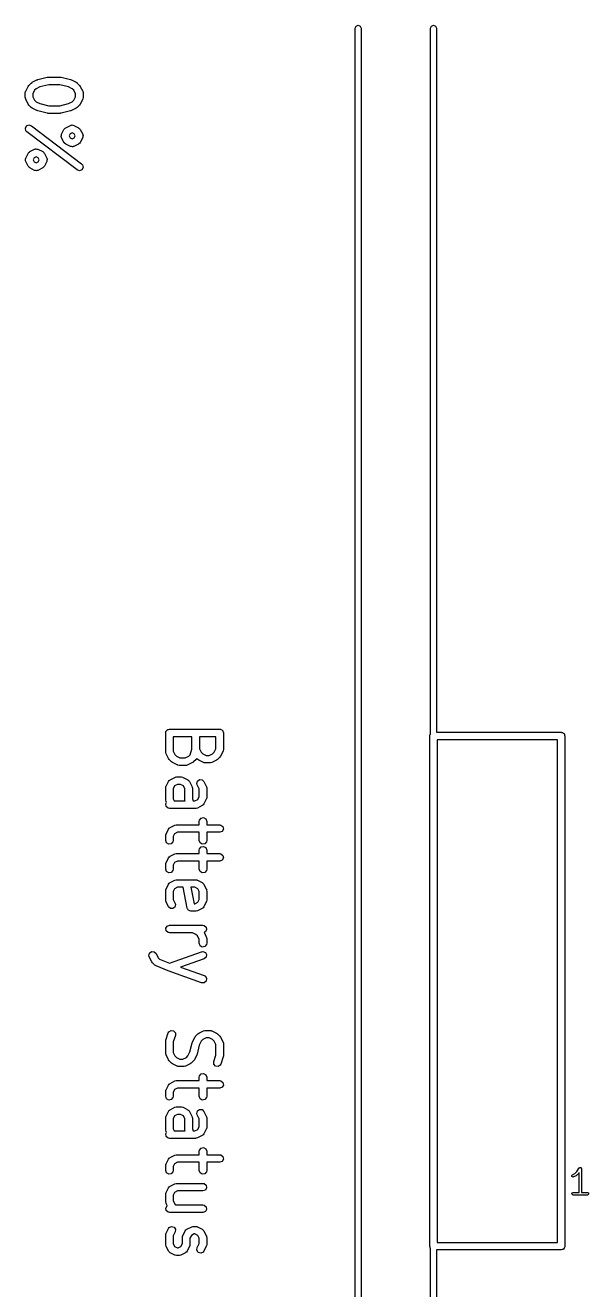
# Model space of a CAD drawing. Extents: x 0.13 to 3.18, y 0.03 to 2.77.
# Drawn here: x 0.129 to 0.571, y 1.166 to 2.157 of the extents above; entities that cross this region are included whole.
import ezdxf

# ---------------------------------------------------------------- set-up
doc = ezdxf.new("R2010")
doc.units = 0
doc.header["$MEASUREMENT"] = 0
doc.layers.add('BLACK', color=7, linetype='CONTINUOUS')

msp = doc.modelspace()

# ---------------------------------------------------------------- linework, layer by layer
at = {"layer": 'BLACK', "linetype": 'CONTINUOUS'}
for p, q in [((0.38772, 2.155), (0.38841, 2.15667)), ((0.38772, 0.645), (0.38772, 2.155)), ((0.38841, 2.15667), (0.39008, 2.15736)), ((0.39008, 2.15736), (0.39175, 2.15667)), ((0.39175, 2.15667), (0.39244, 2.155)), ((0.39244, 2.155), (0.39244, 0.645)), ((0.44677, 2.155), (0.44746, 2.15667)), ((0.44677, 1.6015), (0.44677, 2.155)), ((0.44746, 2.15667), (0.44913, 2.15736)), ((0.44913, 2.15736), (0.4508, 2.15667)), ((0.4508, 2.15667), (0.4515, 2.155)), ((0.4515, 2.155), (0.4515, 1.60295)), ((0.13198, 2.11021), (0.13385, 2.11208)), ((0.13385, 2.11208), (0.13457, 2.11259)), ((0.13457, 2.11259), (0.13462, 2.11264)), ((0.13462, 2.11264), (0.13837, 2.11451)), ((0.13837, 2.11451), (0.13886, 2.11466)), ((0.13886, 2.11466), (0.13897, 2.11474)), ((0.13897, 2.11474), (0.14647, 2.11661)), ((0.14647, 2.11661), (0.14706, 2.11665)), ((0.14706, 2.11665), (0.14719, 2.1167)), ((0.14719, 2.1167), (0.15656, 2.1167)), ((0.15656, 2.1167), (0.15714, 2.1166)), ((0.15714, 2.1166), (0.15728, 2.11661)), ((0.15728, 2.11661), (0.16478, 2.11474)), ((0.16478, 2.11474), (0.16524, 2.11453)), ((0.16524, 2.11453), (0.16538, 2.11451)), ((0.16538, 2.11451), (0.16913, 2.11264)), ((0.16913, 2.11264), (0.16984, 2.11211)), ((0.16984, 2.11211), (0.1699, 2.11208)), ((0.1699, 2.11208), (0.17177, 2.11021)), ((0.12924, 2.10437), (0.12942, 2.10538)), ((0.12924, 2.10062), (0.12924, 2.10437)), ((0.12942, 2.10538), (0.12953, 2.10552)), ((0.12953, 2.10552), (0.12955, 2.10569)), ((0.12955, 2.10569), (0.13142, 2.10944)), ((0.13142, 2.10944), (0.13195, 2.11015)), ((0.13195, 2.11015), (0.13198, 2.11021)), ((0.13649, 2.10637), (0.13514, 2.10367)), ((0.13514, 2.10367), (0.13514, 2.10132)), ((0.13769, 2.10757), (0.13649, 2.10637)), ((0.14072, 2.10908), (0.13769, 2.10757)), ((0.14755, 2.11079), (0.14072, 2.10908)), ((0.1562, 2.11079), (0.14755, 2.11079)), ((0.16303, 2.10908), (0.1562, 2.11079)), ((0.16606, 2.10757), (0.16303, 2.10908)), ((0.16726, 2.10637), (0.16606, 2.10757)), ((0.16861, 2.10367), (0.16726, 2.10637)), ((0.16861, 2.10132), (0.16861, 2.10367)), ((0.17177, 2.11021), (0.17228, 2.10949)), ((0.17228, 2.10949), (0.17233, 2.10944)), ((0.17233, 2.10944), (0.1742, 2.10569)), ((0.1742, 2.10569), (0.17449, 2.10471)), ((0.17449, 2.10471), (0.17445, 2.10454)), ((0.17445, 2.10454), (0.17451, 2.10437)), ((0.17451, 2.10437), (0.17451, 2.10062)), ((0.1293, 2.10046), (0.12924, 2.10062)), ((0.12926, 2.10028), (0.1293, 2.10046)), ((0.12955, 2.0993), (0.12926, 2.10028)), ((0.13142, 2.09555), (0.12955, 2.0993)), ((0.13147, 2.09551), (0.13142, 2.09555)), ((0.13198, 2.09478), (0.13147, 2.09551)), ((0.13385, 2.09291), (0.13198, 2.09478)), ((0.13391, 2.09288), (0.13385, 2.09291)), ((0.13462, 2.09236), (0.13391, 2.09288)), ((0.13837, 2.09048), (0.13462, 2.09236)), ((0.13514, 2.10132), (0.13649, 2.09862)), ((0.13649, 2.09862), (0.13769, 2.09742)), ((0.13769, 2.09742), (0.14072, 2.09591)), ((0.14072, 2.09591), (0.14755, 2.0942)), ((0.14755, 2.0942), (0.1562, 2.0942)), ((0.1562, 2.0942), (0.16303, 2.09591)), ((0.16303, 2.09591), (0.16606, 2.09742)), ((0.16913, 2.09236), (0.16538, 2.09048)), ((0.16606, 2.09742), (0.16726, 2.09862)), ((0.16726, 2.09862), (0.16861, 2.10132)), ((0.16917, 2.0924), (0.16913, 2.09236)), ((0.1699, 2.09291), (0.16917, 2.0924)), ((0.17177, 2.09478), (0.1699, 2.09291)), ((0.1718, 2.09484), (0.17177, 2.09478)), ((0.17233, 2.09555), (0.1718, 2.09484)), ((0.1742, 2.0993), (0.17233, 2.09555)), ((0.17422, 2.09948), (0.1742, 2.0993)), ((0.17433, 2.09961), (0.17422, 2.09948)), ((0.17451, 2.10062), (0.17433, 2.09961)), ((0.13851, 2.09047), (0.13837, 2.09048)), ((0.13897, 2.09026), (0.13851, 2.09047)), ((0.14647, 2.08838), (0.13897, 2.09026)), ((0.14661, 2.0884), (0.14647, 2.08838)), ((0.14719, 2.0883), (0.14661, 2.0884)), ((0.15656, 2.0883), (0.14719, 2.0883)), ((0.15669, 2.08834), (0.15656, 2.0883)), ((0.15728, 2.08838), (0.15669, 2.08834)), ((0.16478, 2.09026), (0.15728, 2.08838)), ((0.16489, 2.09034), (0.16478, 2.09026)), ((0.16538, 2.09048), (0.16489, 2.09034)), ((0.12926, 2.07663), (0.13019, 2.07842)), ((0.1297, 2.07466), (0.12926, 2.07663)), ((0.1304, 2.0739), (0.1297, 2.07466)), ((0.13019, 2.07842), (0.13205, 2.0792)), ((0.16977, 2.04391), (0.1304, 2.0739)), ((0.13205, 2.0792), (0.13398, 2.0786)), ((0.13398, 2.0786), (0.17335, 2.0486)), ((0.15767, 2.07195), (0.15954, 2.0757)), ((0.15954, 2.0757), (0.16016, 2.07652)), ((0.16016, 2.07652), (0.16056, 2.0767)), ((0.16056, 2.0767), (0.16087, 2.07702)), ((0.16087, 2.07702), (0.16462, 2.07889)), ((0.16593, 2.07295), (0.16439, 2.07217)), ((0.16462, 2.07889), (0.16513, 2.07905)), ((0.16513, 2.07905), (0.16525, 2.07912)), ((0.16525, 2.07912), (0.16535, 2.07911)), ((0.16535, 2.07911), (0.1656, 2.07918)), ((0.1656, 2.07918), (0.16642, 2.07899)), ((0.16748, 2.07217), (0.16593, 2.07295)), ((0.16642, 2.07899), (0.16726, 2.07889)), ((0.16726, 2.07889), (0.17101, 2.07702)), ((0.17101, 2.07702), (0.17183, 2.07641)), ((0.17183, 2.07641), (0.172, 2.076)), ((0.172, 2.076), (0.17233, 2.0757)), ((0.17233, 2.0757), (0.1742, 2.07195)), ((0.15738, 2.07029), (0.15757, 2.07111)), ((0.15745, 2.07004), (0.15738, 2.07029)), ((0.15744, 2.06994), (0.15745, 2.07004)), ((0.15752, 2.06982), (0.15744, 2.06994)), ((0.15767, 2.06931), (0.15752, 2.06982)), ((0.15757, 2.07111), (0.15767, 2.07195)), ((0.15954, 2.06556), (0.15767, 2.06931)), ((0.15987, 2.06525), (0.15954, 2.06556)), ((0.16004, 2.06485), (0.15987, 2.06525)), ((0.16087, 2.06424), (0.16004, 2.06485)), ((0.16462, 2.06236), (0.16087, 2.06424)), ((0.16439, 2.07217), (0.16361, 2.07063)), ((0.16361, 2.07063), (0.16439, 2.06908)), ((0.16439, 2.06908), (0.16593, 2.0683)), ((0.16545, 2.06226), (0.16462, 2.06236)), ((0.16593, 2.0683), (0.16748, 2.06908)), ((0.16726, 2.06236), (0.16674, 2.06221)), ((0.17101, 2.06424), (0.16726, 2.06236)), ((0.16826, 2.07063), (0.16748, 2.07217)), ((0.16748, 2.06908), (0.16826, 2.07063)), ((0.17131, 2.06456), (0.17101, 2.06424)), ((0.17172, 2.06473), (0.17131, 2.06456)), ((0.17233, 2.06556), (0.17172, 2.06473)), ((0.1742, 2.06931), (0.17233, 2.06556)), ((0.1742, 2.07195), (0.17436, 2.07143)), ((0.1743, 2.07014), (0.1742, 2.06931)), ((0.17449, 2.07096), (0.1743, 2.07014)), ((0.17436, 2.07143), (0.17443, 2.07131)), ((0.17443, 2.07131), (0.17442, 2.07121)), ((0.17442, 2.07121), (0.17449, 2.07096)), ((0.12945, 2.05236), (0.12955, 2.0532)), ((0.12955, 2.0532), (0.13142, 2.05695)), ((0.13142, 2.05695), (0.13203, 2.05777)), ((0.13203, 2.05777), (0.13244, 2.05795)), ((0.13244, 2.05795), (0.13274, 2.05827)), ((0.13274, 2.05827), (0.13649, 2.06014)), ((0.13626, 2.05343), (0.13549, 2.05188)), ((0.13781, 2.0542), (0.13626, 2.05343)), ((0.13649, 2.06014), (0.13701, 2.0603)), ((0.13701, 2.0603), (0.13713, 2.06037)), ((0.13713, 2.06037), (0.13723, 2.06036)), ((0.13723, 2.06036), (0.13748, 2.06044)), ((0.13748, 2.06044), (0.1383, 2.06024)), ((0.13936, 2.05343), (0.13781, 2.0542)), ((0.1383, 2.06024), (0.13914, 2.06014)), ((0.13914, 2.06014), (0.14288, 2.05827)), ((0.14014, 2.05188), (0.13936, 2.05343)), ((0.14288, 2.05827), (0.14371, 2.05766)), ((0.14371, 2.05766), (0.14388, 2.05725)), ((0.14388, 2.05725), (0.1442, 2.05695)), ((0.1442, 2.05695), (0.14608, 2.0532)), ((0.14608, 2.0532), (0.14623, 2.05268)), ((0.14623, 2.05268), (0.14631, 2.05256)), ((0.14631, 2.05256), (0.1463, 2.05246)), ((0.1463, 2.05246), (0.14637, 2.05222)), ((0.16627, 2.06207), (0.16545, 2.06226)), ((0.16652, 2.06214), (0.16627, 2.06207)), ((0.16662, 2.06213), (0.16652, 2.06214)), ((0.16674, 2.06221), (0.16662, 2.06213)), ((0.12926, 2.05154), (0.12945, 2.05236)), ((0.12933, 2.05129), (0.12926, 2.05154)), ((0.12932, 2.05119), (0.12933, 2.05129)), ((0.1294, 2.05108), (0.12932, 2.05119)), ((0.12955, 2.05056), (0.1294, 2.05108)), ((0.13142, 2.04681), (0.12955, 2.05056)), ((0.13174, 2.0465), (0.13142, 2.04681)), ((0.13192, 2.0461), (0.13174, 2.0465)), ((0.13274, 2.04549), (0.13192, 2.0461)), ((0.13649, 2.04361), (0.13274, 2.04549)), ((0.13549, 2.05188), (0.13626, 2.05033)), ((0.13626, 2.05033), (0.13781, 2.04956)), ((0.13733, 2.04352), (0.13649, 2.04361)), ((0.13815, 2.04332), (0.13733, 2.04352)), ((0.13781, 2.04956), (0.13936, 2.05033)), ((0.1384, 2.04339), (0.13815, 2.04332)), ((0.1385, 2.04338), (0.1384, 2.04339)), ((0.13862, 2.04346), (0.1385, 2.04338)), ((0.13914, 2.04361), (0.13862, 2.04346)), ((0.14288, 2.04549), (0.13914, 2.04361)), ((0.13936, 2.05033), (0.14014, 2.05188)), ((0.14319, 2.04581), (0.14288, 2.04549)), ((0.14359, 2.04598), (0.14319, 2.04581)), ((0.1442, 2.04681), (0.14359, 2.04598)), ((0.14608, 2.05056), (0.1442, 2.04681)), ((0.14618, 2.0514), (0.14608, 2.05056)), ((0.14637, 2.05222), (0.14618, 2.0514)), ((0.1717, 2.0433), (0.16977, 2.04391)), ((0.17356, 2.04408), (0.1717, 2.0433)), ((0.17335, 2.0486), (0.17405, 2.04785)), ((0.17449, 2.04588), (0.17356, 2.04408)), ((0.17405, 2.04785), (0.17449, 2.04588)), ((0.23924, 1.60247), (0.2393, 1.60286)), ((0.23924, 1.58748), (0.23924, 1.60247)), ((0.23928, 1.60299), (0.23935, 1.6031)), ((0.2393, 1.60286), (0.23928, 1.60299)), ((0.23935, 1.6031), (0.23941, 1.60348)), ((0.23941, 1.60348), (0.23991, 1.60407)), ((0.23991, 1.60407), (0.24029, 1.60474)), ((0.24029, 1.60474), (0.24054, 1.60483)), ((0.24054, 1.60483), (0.24071, 1.60503)), ((0.24071, 1.60503), (0.24147, 1.60517)), ((0.24147, 1.60517), (0.24219, 1.60543)), ((0.24219, 1.60543), (0.28156, 1.60543)), ((0.24514, 1.59952), (0.24514, 1.58817)), ((0.25986, 1.59952), (0.24514, 1.59952)), ((0.25986, 1.58983), (0.25986, 1.59952)), ((0.26576, 1.59952), (0.26576, 1.59005)), ((0.27861, 1.59952), (0.26576, 1.59952)), ((0.27861, 1.59005), (0.27861, 1.59952)), ((0.28156, 1.60543), (0.28194, 1.60536)), ((0.28194, 1.60536), (0.28207, 1.60538)), ((0.28207, 1.60538), (0.28219, 1.60532)), ((0.28219, 1.60532), (0.28257, 1.60525)), ((0.28257, 1.60525), (0.28316, 1.60476)), ((0.28316, 1.60476), (0.28382, 1.60437)), ((0.28382, 1.60437), (0.28391, 1.60412)), ((0.28391, 1.60412), (0.28412, 1.60395)), ((0.28412, 1.60395), (0.28425, 1.6032)), ((0.28425, 1.6032), (0.28451, 1.60247)), ((0.28451, 1.60247), (0.28451, 1.58935)), ((0.44618, 1.6), (0.44625, 1.60038)), ((0.44618, 1.2), (0.44618, 1.6)), ((0.44623, 1.60051), (0.44629, 1.60063)), ((0.44625, 1.60038), (0.44623, 1.60051)), ((0.44629, 1.60063), (0.44636, 1.60101)), ((0.44636, 1.60101), (0.44677, 1.6015)), ((0.4515, 1.60295), (0.54913, 1.60295)), ((0.45209, 1.59705), (0.45209, 1.20295)), ((0.54618, 1.59705), (0.45209, 1.59705)), ((0.54618, 1.20295), (0.54618, 1.59705)), ((0.54913, 1.60295), (0.54952, 1.60289)), ((0.54952, 1.60289), (0.54965, 1.60291)), ((0.54965, 1.60291), (0.54976, 1.60284)), ((0.54976, 1.60284), (0.55014, 1.60277)), ((0.55014, 1.60277), (0.55073, 1.60228)), ((0.55073, 1.60228), (0.5514, 1.6019)), ((0.5514, 1.6019), (0.55149, 1.60165)), ((0.55149, 1.60165), (0.55169, 1.60148)), ((0.55169, 1.60148), (0.55182, 1.60072)), ((0.55182, 1.60072), (0.55209, 1.6)), ((0.55209, 1.6), (0.55209, 1.2)), ((0.2393, 1.58731), (0.23924, 1.58748)), ((0.23926, 1.58714), (0.2393, 1.58731)), ((0.23955, 1.58616), (0.23926, 1.58714)), ((0.24514, 1.58817), (0.24649, 1.58548)), ((0.25836, 1.58532), (0.25986, 1.58983)), ((0.26576, 1.59005), (0.26711, 1.58735)), ((0.26711, 1.58735), (0.26831, 1.58615)), ((0.27606, 1.58615), (0.27726, 1.58735)), ((0.27726, 1.58735), (0.27861, 1.59005)), ((0.2842, 1.58803), (0.28233, 1.58428)), ((0.28422, 1.58821), (0.2842, 1.58803)), ((0.28433, 1.58834), (0.28422, 1.58821)), ((0.28451, 1.58935), (0.28433, 1.58834)), ((0.24142, 1.58241), (0.23955, 1.58616)), ((0.24147, 1.58236), (0.24142, 1.58241)), ((0.24198, 1.58164), (0.24147, 1.58236)), ((0.24385, 1.57976), (0.24198, 1.58164)), ((0.24391, 1.57974), (0.24385, 1.57976)), ((0.24462, 1.57921), (0.24391, 1.57974)), ((0.24837, 1.57734), (0.24462, 1.57921)), ((0.24649, 1.58548), (0.24769, 1.58428)), ((0.24769, 1.58428), (0.25039, 1.58293)), ((0.24854, 1.57732), (0.24837, 1.57734)), ((0.24868, 1.5772), (0.24854, 1.57732)), ((0.24969, 1.57702), (0.24868, 1.5772)), ((0.25531, 1.57702), (0.24969, 1.57702)), ((0.25039, 1.58293), (0.25462, 1.58293)), ((0.25462, 1.58293), (0.25731, 1.58428)), ((0.25548, 1.57709), (0.25531, 1.57702)), ((0.25565, 1.57704), (0.25548, 1.57709)), ((0.25663, 1.57734), (0.25565, 1.57704)), ((0.26038, 1.57921), (0.25663, 1.57734)), ((0.25731, 1.58428), (0.25836, 1.58532)), ((0.26043, 1.57926), (0.26038, 1.57921)), ((0.26115, 1.57976), (0.26043, 1.57926)), ((0.26303, 1.58164), (0.26115, 1.57976)), ((0.2631, 1.5818), (0.26303, 1.58164)), ((0.26325, 1.58189), (0.2631, 1.5818)), ((0.26359, 1.58252), (0.26325, 1.58189)), ((0.26447, 1.58164), (0.26359, 1.58252)), ((0.26453, 1.58161), (0.26447, 1.58164)), ((0.26524, 1.58109), (0.26453, 1.58161)), ((0.26899, 1.57921), (0.26524, 1.58109)), ((0.26831, 1.58615), (0.27101, 1.58481)), ((0.26917, 1.57919), (0.26899, 1.57921)), ((0.2693, 1.57908), (0.26917, 1.57919)), ((0.27031, 1.5789), (0.2693, 1.57908)), ((0.27406, 1.5789), (0.27031, 1.5789)), ((0.27101, 1.58481), (0.27336, 1.58481)), ((0.27336, 1.58481), (0.27606, 1.58615)), ((0.27423, 1.57896), (0.27406, 1.5789)), ((0.2744, 1.57892), (0.27423, 1.57896)), ((0.27538, 1.57921), (0.2744, 1.57892)), ((0.27913, 1.58109), (0.27538, 1.57921)), ((0.27918, 1.58113), (0.27913, 1.58109)), ((0.2799, 1.58164), (0.27918, 1.58113)), ((0.28177, 1.58351), (0.2799, 1.58164)), ((0.2818, 1.58357), (0.28177, 1.58351)), ((0.28233, 1.58428), (0.2818, 1.58357)), ((0.24274, 1.56575), (0.24649, 1.56762)), ((0.24649, 1.56762), (0.24748, 1.56791)), ((0.24748, 1.56791), (0.24765, 1.56787)), ((0.24765, 1.56787), (0.24781, 1.56793)), ((0.24781, 1.56793), (0.25156, 1.56793)), ((0.25156, 1.56793), (0.25257, 1.56775)), ((0.25257, 1.56775), (0.25271, 1.56764)), ((0.25271, 1.56764), (0.25288, 1.56762)), ((0.25288, 1.56762), (0.25663, 1.56575)), ((0.23924, 1.55936), (0.23941, 1.56037)), ((0.23924, 1.54998), (0.23924, 1.55936)), ((0.23941, 1.56037), (0.23953, 1.5605)), ((0.23953, 1.5605), (0.23955, 1.56068)), ((0.23955, 1.56068), (0.24142, 1.56443)), ((0.24142, 1.56443), (0.24203, 1.56525)), ((0.24203, 1.56525), (0.24244, 1.56542)), ((0.24244, 1.56542), (0.24274, 1.56575)), ((0.24627, 1.5609), (0.24514, 1.55866)), ((0.24514, 1.55866), (0.24514, 1.55068)), ((0.24851, 1.56203), (0.24627, 1.5609)), ((0.25087, 1.56203), (0.24851, 1.56203)), ((0.25311, 1.5609), (0.25087, 1.56203)), ((0.25423, 1.55866), (0.25311, 1.5609)), ((0.25423, 1.54998), (0.25423, 1.55866)), ((0.25663, 1.56575), (0.25746, 1.56513)), ((0.25746, 1.56513), (0.25763, 1.56473)), ((0.25763, 1.56473), (0.25795, 1.56443)), ((0.25795, 1.56443), (0.25983, 1.56068)), ((0.25983, 1.56068), (0.26012, 1.55969)), ((0.26012, 1.55969), (0.26008, 1.55952)), ((0.26008, 1.55952), (0.26014, 1.55936)), ((0.26014, 1.55936), (0.26014, 1.55068)), ((0.26363, 1.56277), (0.2641, 1.56473)), ((0.26392, 1.56178), (0.26363, 1.56277)), ((0.26548, 1.55866), (0.26392, 1.56178)), ((0.2641, 1.56473), (0.26572, 1.56593)), ((0.26548, 1.55255), (0.26548, 1.55866)), ((0.26572, 1.56593), (0.26774, 1.56581)), ((0.26774, 1.56581), (0.2692, 1.56443)), ((0.2692, 1.56443), (0.27108, 1.56068)), ((0.27108, 1.56068), (0.27137, 1.55969)), ((0.27137, 1.55969), (0.27133, 1.55952)), ((0.27133, 1.55952), (0.27139, 1.55936)), ((0.27139, 1.55936), (0.27139, 1.55186)), ((0.2393, 1.54982), (0.23924, 1.54998)), ((0.23926, 1.54964), (0.2393, 1.54982)), ((0.23955, 1.54866), (0.23926, 1.54964)), ((0.23928, 1.54674), (0.23994, 1.54788)), ((0.23994, 1.54788), (0.23955, 1.54866)), ((0.24514, 1.55068), (0.24589, 1.54918)), ((0.24589, 1.54918), (0.25439, 1.54918)), ((0.25429, 1.54982), (0.25423, 1.54998)), ((0.25425, 1.54964), (0.25429, 1.54982)), ((0.25439, 1.54918), (0.25425, 1.54964)), ((0.26014, 1.55068), (0.26089, 1.54918)), ((0.26089, 1.54918), (0.26211, 1.54918)), ((0.26211, 1.54918), (0.26436, 1.55031)), ((0.26436, 1.55031), (0.26548, 1.55255)), ((0.2692, 1.54679), (0.26859, 1.54596)), ((0.27108, 1.55054), (0.2692, 1.54679)), ((0.2711, 1.55071), (0.27108, 1.55054)), ((0.27121, 1.55085), (0.2711, 1.55071)), ((0.27139, 1.55186), (0.27121, 1.55085)), ((0.23963, 1.54476), (0.23928, 1.54674)), ((0.24118, 1.54346), (0.23963, 1.54476)), ((0.24219, 1.54328), (0.24118, 1.54346)), ((0.26281, 1.54328), (0.24219, 1.54328)), ((0.26298, 1.54334), (0.26281, 1.54328)), ((0.26315, 1.5433), (0.26298, 1.54334)), ((0.26413, 1.54359), (0.26315, 1.5433)), ((0.26788, 1.54547), (0.26413, 1.54359)), ((0.26819, 1.54579), (0.26788, 1.54547)), ((0.26859, 1.54596), (0.26819, 1.54579)), ((0.23955, 1.52318), (0.24142, 1.52693)), ((0.24142, 1.52693), (0.24203, 1.52775)), ((0.24203, 1.52775), (0.24244, 1.52793)), ((0.24244, 1.52793), (0.24274, 1.52825)), ((0.24274, 1.52825), (0.24649, 1.53013)), ((0.24649, 1.53013), (0.24748, 1.53042)), ((0.24748, 1.53042), (0.24765, 1.53038)), ((0.24765, 1.53038), (0.24781, 1.53044)), ((0.24781, 1.53044), (0.26548, 1.53044)), ((0.26548, 1.53311), (0.26566, 1.53412)), ((0.26548, 1.53044), (0.26548, 1.53311)), ((0.26566, 1.53412), (0.26696, 1.53567)), ((0.26696, 1.53567), (0.26895, 1.53602)), ((0.26895, 1.53602), (0.2707, 1.53501)), ((0.2707, 1.53501), (0.27139, 1.53311)), ((0.27139, 1.53311), (0.27139, 1.53044)), ((0.27139, 1.53044), (0.28156, 1.53044)), ((0.28156, 1.53044), (0.28257, 1.53026)), ((0.28257, 1.53026), (0.28412, 1.52896)), ((0.28447, 1.52697), (0.28346, 1.52522)), ((0.28412, 1.52896), (0.28447, 1.52697)), ((0.23924, 1.52186), (0.23941, 1.52287)), ((0.23924, 1.51811), (0.23924, 1.52186)), ((0.23993, 1.51621), (0.23924, 1.51811)), ((0.23941, 1.52287), (0.23953, 1.523)), ((0.23953, 1.523), (0.23955, 1.52318)), ((0.24496, 1.5171), (0.24367, 1.51555)), ((0.24514, 1.51811), (0.24496, 1.5171)), ((0.24627, 1.52341), (0.24514, 1.52116)), ((0.24514, 1.52116), (0.24514, 1.51811)), ((0.24851, 1.52453), (0.24627, 1.52341)), ((0.26548, 1.52453), (0.24851, 1.52453)), ((0.26548, 1.51811), (0.26548, 1.52453)), ((0.26617, 1.51621), (0.26548, 1.51811)), ((0.27121, 1.5171), (0.26991, 1.51555)), ((0.27139, 1.51811), (0.27121, 1.5171)), ((0.28156, 1.52453), (0.27139, 1.52453)), ((0.27139, 1.52453), (0.27139, 1.51811)), ((0.28346, 1.52522), (0.28156, 1.52453)), ((0.24168, 1.5152), (0.23993, 1.51621)), ((0.24367, 1.51555), (0.24168, 1.5152)), ((0.24274, 1.50575), (0.24649, 1.50763)), ((0.24649, 1.50763), (0.24748, 1.50792)), ((0.24748, 1.50792), (0.24765, 1.50788)), ((0.24765, 1.50788), (0.24781, 1.50794)), ((0.24781, 1.50794), (0.26548, 1.50794)), ((0.26548, 1.51061), (0.26566, 1.51162)), ((0.26548, 1.50794), (0.26548, 1.51061)), ((0.26566, 1.51162), (0.26696, 1.51317)), ((0.26792, 1.5152), (0.26617, 1.51621)), ((0.26696, 1.51317), (0.26895, 1.51352)), ((0.26991, 1.51555), (0.26792, 1.5152)), ((0.26895, 1.51352), (0.2707, 1.51251)), ((0.2707, 1.51251), (0.27139, 1.51061)), ((0.27139, 1.51061), (0.27139, 1.50794)), ((0.27139, 1.50794), (0.28156, 1.50794)), ((0.28156, 1.50794), (0.28257, 1.50776)), ((0.28257, 1.50776), (0.28412, 1.50646)), ((0.23924, 1.49936), (0.23941, 1.50037)), ((0.23924, 1.49561), (0.23924, 1.49936)), ((0.23941, 1.50037), (0.23953, 1.50051)), ((0.23953, 1.50051), (0.23955, 1.50068)), ((0.23955, 1.50068), (0.24142, 1.50443)), ((0.24142, 1.50443), (0.24203, 1.50526)), ((0.24203, 1.50526), (0.24244, 1.50543)), ((0.24244, 1.50543), (0.24274, 1.50575)), ((0.24627, 1.50091), (0.24514, 1.49867)), ((0.24514, 1.49867), (0.24514, 1.49561)), ((0.24851, 1.50203), (0.24627, 1.50091)), ((0.26548, 1.50203), (0.24851, 1.50203)), ((0.26548, 1.49561), (0.26548, 1.50203)), ((0.28156, 1.50203), (0.27139, 1.50203)), ((0.27139, 1.50203), (0.27139, 1.49561)), ((0.28346, 1.50272), (0.28156, 1.50203)), ((0.28447, 1.50447), (0.28346, 1.50272)), ((0.28412, 1.50646), (0.28447, 1.50447)), ((0.23993, 1.49372), (0.23924, 1.49561)), ((0.24168, 1.49271), (0.23993, 1.49372)), ((0.24367, 1.49306), (0.24168, 1.49271)), ((0.24496, 1.4946), (0.24367, 1.49306)), ((0.24514, 1.49561), (0.24496, 1.4946)), ((0.24649, 1.48701), (0.24748, 1.4873)), ((0.24748, 1.4873), (0.24765, 1.48726)), ((0.24765, 1.48726), (0.24781, 1.48732)), ((0.24781, 1.48732), (0.26281, 1.48732)), ((0.26281, 1.48732), (0.26382, 1.48714)), ((0.26617, 1.49372), (0.26548, 1.49561)), ((0.26792, 1.49271), (0.26617, 1.49372)), ((0.26991, 1.49306), (0.26792, 1.49271)), ((0.27121, 1.4946), (0.26991, 1.49306)), ((0.27139, 1.49561), (0.27121, 1.4946)), ((0.23924, 1.47874), (0.23941, 1.47975)), ((0.23924, 1.47124), (0.23924, 1.47874)), ((0.23941, 1.47975), (0.23953, 1.47989)), ((0.23953, 1.47989), (0.23955, 1.48006)), ((0.23955, 1.48006), (0.24142, 1.48381)), ((0.24142, 1.48381), (0.24203, 1.48463)), ((0.24203, 1.48463), (0.24244, 1.48481)), ((0.24244, 1.48481), (0.24274, 1.48513)), ((0.24274, 1.48513), (0.24649, 1.48701)), ((0.24627, 1.48029), (0.24514, 1.47804)), ((0.24514, 1.47804), (0.24514, 1.47194)), ((0.24851, 1.48141), (0.24627, 1.48029)), ((0.25289, 1.48141), (0.24851, 1.48141)), ((0.25617, 1.46504), (0.25289, 1.48141)), ((0.25892, 1.48141), (0.26148, 1.46857)), ((0.26211, 1.48141), (0.25892, 1.48141)), ((0.26436, 1.48029), (0.26211, 1.48141)), ((0.26382, 1.48714), (0.26396, 1.48703)), ((0.26396, 1.48703), (0.26413, 1.48701)), ((0.26413, 1.48701), (0.26788, 1.48513)), ((0.26548, 1.47804), (0.26436, 1.48029)), ((0.26548, 1.47194), (0.26548, 1.47804)), ((0.26788, 1.48513), (0.26871, 1.48452)), ((0.26871, 1.48452), (0.26888, 1.48411)), ((0.26888, 1.48411), (0.2692, 1.48381)), ((0.2692, 1.48381), (0.27108, 1.48006)), ((0.27108, 1.48006), (0.27137, 1.47908)), ((0.27137, 1.47908), (0.27133, 1.47891)), ((0.27133, 1.47891), (0.27139, 1.47874)), ((0.27139, 1.47874), (0.27139, 1.47124)), ((0.2393, 1.47108), (0.23924, 1.47124)), ((0.23926, 1.4709), (0.2393, 1.47108)), ((0.23955, 1.46992), (0.23926, 1.4709)), ((0.24142, 1.46617), (0.23955, 1.46992)), ((0.24514, 1.47194), (0.24671, 1.46881)), ((0.247, 1.46783), (0.24653, 1.46586)), ((0.24671, 1.46881), (0.247, 1.46783)), ((0.26148, 1.46857), (0.26211, 1.46857)), ((0.26211, 1.46857), (0.26436, 1.46969)), ((0.26436, 1.46969), (0.26548, 1.47194)), ((0.27108, 1.46992), (0.2692, 1.46617)), ((0.2711, 1.4701), (0.27108, 1.46992)), ((0.27121, 1.47023), (0.2711, 1.4701)), ((0.27139, 1.47124), (0.27121, 1.47023)), ((0.24289, 1.46478), (0.24142, 1.46617)), ((0.24491, 1.46466), (0.24289, 1.46478)), ((0.24653, 1.46586), (0.24491, 1.46466)), ((0.25642, 1.46462), (0.25617, 1.46504)), ((0.2565, 1.46414), (0.25642, 1.46462)), ((0.25693, 1.46378), (0.2565, 1.46414)), ((0.25722, 1.46331), (0.25693, 1.46378)), ((0.25768, 1.46316), (0.25722, 1.46331)), ((0.25805, 1.46284), (0.25768, 1.46316)), ((0.25906, 1.46266), (0.25805, 1.46284)), ((0.26281, 1.46266), (0.25906, 1.46266)), ((0.26298, 1.46272), (0.26281, 1.46266)), ((0.26315, 1.46268), (0.26298, 1.46272)), ((0.26413, 1.46298), (0.26315, 1.46268)), ((0.26788, 1.46485), (0.26413, 1.46298)), ((0.26819, 1.46517), (0.26788, 1.46485)), ((0.26859, 1.46535), (0.26819, 1.46517)), ((0.2692, 1.46617), (0.26859, 1.46535)), ((0.23928, 1.44926), (0.24029, 1.45101)), ((0.23963, 1.44727), (0.23928, 1.44926)), ((0.24029, 1.45101), (0.24219, 1.4517)), ((0.24219, 1.4517), (0.26844, 1.4517)), ((0.26844, 1.4517), (0.26945, 1.45152)), ((0.26945, 1.45152), (0.27099, 1.45022)), ((0.27134, 1.44823), (0.27033, 1.44648)), ((0.27099, 1.45022), (0.27134, 1.44823)), ((0.24118, 1.44597), (0.23963, 1.44727)), ((0.24219, 1.44579), (0.24118, 1.44597)), ((0.26024, 1.44579), (0.24219, 1.44579)), ((0.26294, 1.44444), (0.26024, 1.44579)), ((0.26414, 1.44325), (0.26294, 1.44444)), ((0.26548, 1.44055), (0.26414, 1.44325)), ((0.26548, 1.4375), (0.26548, 1.44055)), ((0.27033, 1.44648), (0.26931, 1.44611)), ((0.26931, 1.44611), (0.27108, 1.44257)), ((0.27108, 1.44257), (0.27137, 1.44158)), ((0.27137, 1.44158), (0.27133, 1.44141)), ((0.27133, 1.44141), (0.27139, 1.44124)), ((0.27139, 1.44124), (0.27139, 1.4375)), ((0.22613, 1.42778), (0.2266, 1.42975)), ((0.22642, 1.4268), (0.22613, 1.42778)), ((0.2266, 1.42975), (0.22822, 1.43095)), ((0.22822, 1.43095), (0.23024, 1.43083)), ((0.23024, 1.43083), (0.23171, 1.42944)), ((0.23171, 1.42944), (0.23337, 1.42612)), ((0.24225, 1.4219), (0.26744, 1.4309)), ((0.26617, 1.4356), (0.26548, 1.4375)), ((0.26792, 1.43459), (0.26617, 1.4356)), ((0.26744, 1.4309), (0.26845, 1.43107)), ((0.26991, 1.43494), (0.26792, 1.43459)), ((0.26845, 1.43107), (0.27035, 1.43037)), ((0.27121, 1.43649), (0.26991, 1.43494)), ((0.27035, 1.43037), (0.27135, 1.42862)), ((0.27135, 1.42862), (0.27098, 1.42663)), ((0.27139, 1.4375), (0.27121, 1.43649)), ((0.2283, 1.42305), (0.22642, 1.4268)), ((0.22835, 1.42301), (0.2283, 1.42305)), ((0.22885, 1.42228), (0.22835, 1.42301)), ((0.23073, 1.42041), (0.22885, 1.42228)), ((0.23081, 1.42037), (0.23073, 1.42041)), ((0.23085, 1.4203), (0.23081, 1.42037)), ((0.23172, 1.41976), (0.23085, 1.4203)), ((0.24109, 1.41601), (0.23172, 1.41976)), ((0.23337, 1.42612), (0.23447, 1.42501)), ((0.23447, 1.42501), (0.24225, 1.4219)), ((0.26943, 1.42534), (0.25097, 1.41875)), ((0.25097, 1.41875), (0.26943, 1.41215)), ((0.27098, 1.42663), (0.26943, 1.42534)), ((0.24113, 1.416), (0.24109, 1.41601)), ((0.2412, 1.41597), (0.24113, 1.416)), ((0.26744, 1.40659), (0.2412, 1.41597)), ((0.26943, 1.41215), (0.27032, 1.41165)), ((0.27032, 1.41165), (0.27134, 1.4099)), ((0.27134, 1.4099), (0.271, 1.40791)), ((0.26946, 1.40661), (0.26744, 1.40659)), ((0.271, 1.40791), (0.26946, 1.40661)), ((0.24175, 1.36809), (0.24347, 1.36915)), ((0.24347, 1.36915), (0.24547, 1.36885)), ((0.24547, 1.36885), (0.24681, 1.36734)), ((0.26524, 1.36702), (0.26899, 1.3689)), ((0.26899, 1.3689), (0.26997, 1.36919)), ((0.26997, 1.36919), (0.27015, 1.36915)), ((0.27015, 1.36915), (0.27031, 1.36921)), ((0.27031, 1.36921), (0.27406, 1.36921)), ((0.27406, 1.36921), (0.27507, 1.36903)), ((0.27507, 1.36903), (0.27521, 1.36892)), ((0.27521, 1.36892), (0.27538, 1.3689)), ((0.27538, 1.3689), (0.27913, 1.36702)), ((0.23924, 1.36063), (0.23939, 1.3615)), ((0.23924, 1.35126), (0.23924, 1.36063)), ((0.23939, 1.36156), (0.24126, 1.36719)), ((0.23939, 1.3615), (0.23939, 1.36156)), ((0.24126, 1.36719), (0.24175, 1.36809)), ((0.24687, 1.36532), (0.24514, 1.36015)), ((0.24514, 1.36015), (0.24514, 1.35195)), ((0.24681, 1.36734), (0.24687, 1.36532)), ((0.25815, 1.35229), (0.25995, 1.35947)), ((0.25995, 1.35947), (0.26016, 1.35994)), ((0.26016, 1.35994), (0.26017, 1.36008)), ((0.26017, 1.36008), (0.26205, 1.36383)), ((0.26205, 1.36383), (0.26257, 1.36453)), ((0.26257, 1.36453), (0.2626, 1.36459)), ((0.2626, 1.36459), (0.26447, 1.36647)), ((0.26447, 1.36647), (0.2652, 1.36697)), ((0.2652, 1.36697), (0.26524, 1.36702)), ((0.26711, 1.36076), (0.2656, 1.35772)), ((0.26831, 1.36195), (0.26711, 1.36076)), ((0.27101, 1.3633), (0.26831, 1.36195)), ((0.27336, 1.3633), (0.27101, 1.3633)), ((0.27606, 1.36195), (0.27336, 1.3633)), ((0.27726, 1.36076), (0.27606, 1.36195)), ((0.27861, 1.35806), (0.27726, 1.36076)), ((0.27913, 1.36702), (0.27984, 1.36649)), ((0.27984, 1.36649), (0.2799, 1.36647)), ((0.2799, 1.36647), (0.28177, 1.36459)), ((0.28177, 1.36459), (0.28228, 1.36387)), ((0.28228, 1.36387), (0.28233, 1.36383)), ((0.28233, 1.36383), (0.2842, 1.36008)), ((0.2842, 1.36008), (0.28449, 1.35909)), ((0.28449, 1.35909), (0.28445, 1.35892)), ((0.28445, 1.35892), (0.28451, 1.35876)), ((0.28451, 1.35876), (0.28451, 1.34938)), ((0.2393, 1.35109), (0.23924, 1.35126)), ((0.23926, 1.35092), (0.2393, 1.35109)), ((0.23955, 1.34994), (0.23926, 1.35092)), ((0.24142, 1.34619), (0.23955, 1.34994)), ((0.24514, 1.35195), (0.24649, 1.34926)), ((0.24649, 1.34926), (0.24769, 1.34806)), ((0.25544, 1.34806), (0.25664, 1.34926)), ((0.25664, 1.34926), (0.25815, 1.35229)), ((0.26358, 1.34994), (0.2617, 1.34619)), ((0.26359, 1.35007), (0.26358, 1.34994)), ((0.2638, 1.35054), (0.26359, 1.35007)), ((0.2656, 1.35772), (0.2638, 1.35054)), ((0.27688, 1.34469), (0.27861, 1.34986)), ((0.27861, 1.34986), (0.27861, 1.35806)), ((0.28436, 1.34845), (0.28249, 1.34282)), ((0.28451, 1.34938), (0.28436, 1.34851)), ((0.28436, 1.34851), (0.28436, 1.34845)), ((0.24147, 1.34614), (0.24142, 1.34619)), ((0.24198, 1.34542), (0.24147, 1.34614)), ((0.24385, 1.34354), (0.24198, 1.34542)), ((0.24391, 1.34352), (0.24385, 1.34354)), ((0.24462, 1.34299), (0.24391, 1.34352)), ((0.24837, 1.34112), (0.24462, 1.34299)), ((0.24769, 1.34806), (0.25039, 1.34671)), ((0.24854, 1.3411), (0.24837, 1.34112)), ((0.24868, 1.34098), (0.24854, 1.3411)), ((0.24969, 1.3408), (0.24868, 1.34098)), ((0.25344, 1.3408), (0.24969, 1.3408)), ((0.25039, 1.34671), (0.25274, 1.34671)), ((0.25274, 1.34671), (0.25544, 1.34806)), ((0.2536, 1.34086), (0.25344, 1.3408)), ((0.25378, 1.34082), (0.2536, 1.34086)), ((0.25476, 1.34112), (0.25378, 1.34082)), ((0.25851, 1.34299), (0.25476, 1.34112)), ((0.25855, 1.34304), (0.25851, 1.34299)), ((0.25928, 1.34354), (0.25855, 1.34304)), ((0.26115, 1.34542), (0.25928, 1.34354)), ((0.26118, 1.34548), (0.26115, 1.34542)), ((0.2617, 1.34619), (0.26118, 1.34548)), ((0.27694, 1.34267), (0.27688, 1.34469)), ((0.27828, 1.34116), (0.27694, 1.34267)), ((0.28028, 1.34086), (0.27828, 1.34116)), ((0.282, 1.34192), (0.28028, 1.34086)), ((0.28249, 1.34282), (0.282, 1.34192)), ((0.24274, 1.32765), (0.24649, 1.32953)), ((0.24649, 1.32953), (0.24748, 1.32982)), ((0.24748, 1.32982), (0.24765, 1.32978)), ((0.24765, 1.32978), (0.24781, 1.32984)), ((0.24781, 1.32984), (0.26548, 1.32984)), ((0.26548, 1.33251), (0.26566, 1.33352)), ((0.26548, 1.32984), (0.26548, 1.33251)), ((0.26566, 1.33352), (0.26696, 1.33507)), ((0.26696, 1.33507), (0.26895, 1.33542)), ((0.26895, 1.33542), (0.2707, 1.33441)), ((0.2707, 1.33441), (0.27139, 1.33251)), ((0.27139, 1.33251), (0.27139, 1.32984)), ((0.27139, 1.32984), (0.28156, 1.32984)), ((0.28156, 1.32984), (0.28257, 1.32966)), ((0.28257, 1.32966), (0.28412, 1.32836)), ((0.23924, 1.32126), (0.23941, 1.32227)), ((0.23924, 1.31751), (0.23924, 1.32126)), ((0.23941, 1.32227), (0.23953, 1.32241)), ((0.23953, 1.32241), (0.23955, 1.32258)), ((0.23955, 1.32258), (0.24142, 1.32633)), ((0.24142, 1.32633), (0.24203, 1.32715)), ((0.24203, 1.32715), (0.24244, 1.32733)), ((0.24244, 1.32733), (0.24274, 1.32765)), ((0.24627, 1.32281), (0.24514, 1.32056)), ((0.24514, 1.32056), (0.24514, 1.31751)), ((0.24851, 1.32393), (0.24627, 1.32281)), ((0.26548, 1.32393), (0.24851, 1.32393)), ((0.26548, 1.31751), (0.26548, 1.32393)), ((0.28156, 1.32393), (0.27139, 1.32393)), ((0.27139, 1.32393), (0.27139, 1.31751)), ((0.28346, 1.32462), (0.28156, 1.32393)), ((0.28447, 1.32637), (0.28346, 1.32462)), ((0.28412, 1.32836), (0.28447, 1.32637)), ((0.23993, 1.31561), (0.23924, 1.31751)), ((0.24168, 1.3146), (0.23993, 1.31561)), ((0.24367, 1.31495), (0.24168, 1.3146)), ((0.24274, 1.30703), (0.24649, 1.3089)), ((0.24496, 1.3165), (0.24367, 1.31495)), ((0.24514, 1.31751), (0.24496, 1.3165)), ((0.24649, 1.3089), (0.24748, 1.3092)), ((0.24748, 1.3092), (0.24765, 1.30915)), ((0.24765, 1.30915), (0.24781, 1.30921)), ((0.24781, 1.30921), (0.25156, 1.30921)), ((0.25156, 1.30921), (0.25257, 1.30904)), ((0.25257, 1.30904), (0.25271, 1.30892)), ((0.25271, 1.30892), (0.25288, 1.3089)), ((0.25288, 1.3089), (0.25663, 1.30703)), ((0.26617, 1.31561), (0.26548, 1.31751)), ((0.26792, 1.3146), (0.26617, 1.31561)), ((0.26991, 1.31495), (0.26792, 1.3146)), ((0.27121, 1.3165), (0.26991, 1.31495)), ((0.27139, 1.31751), (0.27121, 1.3165)), ((0.23924, 1.30064), (0.23941, 1.30165)), ((0.23924, 1.29126), (0.23924, 1.30064)), ((0.23941, 1.30165), (0.23953, 1.30178)), ((0.23953, 1.30178), (0.23955, 1.30196)), ((0.23955, 1.30196), (0.24142, 1.30571)), ((0.24142, 1.30571), (0.24203, 1.30653)), ((0.24203, 1.30653), (0.24244, 1.30671)), ((0.24244, 1.30671), (0.24274, 1.30703)), ((0.24627, 1.30219), (0.24514, 1.29994)), ((0.24514, 1.29994), (0.24514, 1.29196)), ((0.24851, 1.30331), (0.24627, 1.30219)), ((0.25087, 1.30331), (0.24851, 1.30331)), ((0.25311, 1.30219), (0.25087, 1.30331)), ((0.25423, 1.29994), (0.25311, 1.30219)), ((0.25423, 1.29126), (0.25423, 1.29994)), ((0.25663, 1.30703), (0.25746, 1.30642)), ((0.25746, 1.30642), (0.25763, 1.30601)), ((0.25763, 1.30601), (0.25795, 1.30571)), ((0.25795, 1.30571), (0.25983, 1.30196)), ((0.25983, 1.30196), (0.26012, 1.30098)), ((0.26012, 1.30098), (0.26008, 1.3008)), ((0.26008, 1.3008), (0.26014, 1.30064)), ((0.26014, 1.30064), (0.26014, 1.29196)), ((0.26363, 1.30405), (0.2641, 1.30601)), ((0.26392, 1.30307), (0.26363, 1.30405)), ((0.26548, 1.29994), (0.26392, 1.30307)), ((0.2641, 1.30601), (0.26572, 1.30722)), ((0.26548, 1.29384), (0.26548, 1.29994)), ((0.26572, 1.30722), (0.26774, 1.3071)), ((0.26774, 1.3071), (0.2692, 1.30571)), ((0.2692, 1.30571), (0.27108, 1.30196)), ((0.27108, 1.30196), (0.27137, 1.30098)), ((0.27137, 1.30098), (0.27133, 1.3008)), ((0.27133, 1.3008), (0.27139, 1.30064)), ((0.27139, 1.30064), (0.27139, 1.29314)), ((0.2393, 1.2911), (0.23924, 1.29126)), ((0.23926, 1.29093), (0.2393, 1.2911)), ((0.23955, 1.28994), (0.23926, 1.29093)), ((0.23928, 1.28803), (0.23994, 1.28916)), ((0.23994, 1.28916), (0.23955, 1.28994)), ((0.24514, 1.29196), (0.24589, 1.29047)), ((0.24589, 1.29047), (0.25439, 1.29047)), ((0.25429, 1.2911), (0.25423, 1.29126)), ((0.25425, 1.29093), (0.25429, 1.2911)), ((0.25439, 1.29047), (0.25425, 1.29093)), ((0.26014, 1.29196), (0.26089, 1.29047)), ((0.26089, 1.29047), (0.26211, 1.29047)), ((0.26211, 1.29047), (0.26436, 1.29159)), ((0.26436, 1.29159), (0.26548, 1.29384)), ((0.27108, 1.29182), (0.2692, 1.28807)), ((0.2711, 1.29199), (0.27108, 1.29182)), ((0.27121, 1.29213), (0.2711, 1.29199)), ((0.27139, 1.29314), (0.27121, 1.29213)), ((0.23963, 1.28604), (0.23928, 1.28803)), ((0.24118, 1.28474), (0.23963, 1.28604)), ((0.24219, 1.28456), (0.24118, 1.28474)), ((0.26281, 1.28456), (0.24219, 1.28456)), ((0.26298, 1.28462), (0.26281, 1.28456)), ((0.26315, 1.28458), (0.26298, 1.28462)), ((0.26413, 1.28487), (0.26315, 1.28458)), ((0.26788, 1.28675), (0.26413, 1.28487)), ((0.26819, 1.28707), (0.26788, 1.28675)), ((0.26859, 1.28724), (0.26819, 1.28707)), ((0.2692, 1.28807), (0.26859, 1.28724)), ((0.24203, 1.26904), (0.24244, 1.26921)), ((0.24244, 1.26921), (0.24274, 1.26953)), ((0.24274, 1.26953), (0.24649, 1.27141)), ((0.24649, 1.27141), (0.24748, 1.2717)), ((0.24748, 1.2717), (0.24765, 1.27166)), ((0.24765, 1.27166), (0.24781, 1.27172)), ((0.24781, 1.27172), (0.26548, 1.27172)), ((0.26548, 1.27439), (0.26566, 1.2754)), ((0.26548, 1.27172), (0.26548, 1.27439)), ((0.26566, 1.2754), (0.26696, 1.27695)), ((0.26696, 1.27695), (0.26895, 1.2773)), ((0.26895, 1.2773), (0.2707, 1.27629)), ((0.2707, 1.27629), (0.27139, 1.27439)), ((0.27139, 1.27439), (0.27139, 1.27172)), ((0.27139, 1.27172), (0.28156, 1.27172)), ((0.28156, 1.27172), (0.28257, 1.27154)), ((0.28257, 1.27154), (0.28412, 1.27024)), ((0.28412, 1.27024), (0.28447, 1.26825)), ((0.23924, 1.26314), (0.23941, 1.26415)), ((0.23924, 1.25939), (0.23924, 1.26314)), ((0.23993, 1.25749), (0.23924, 1.25939)), ((0.23941, 1.26415), (0.23953, 1.26429)), ((0.23953, 1.26429), (0.23955, 1.26446)), ((0.23955, 1.26446), (0.24142, 1.26821)), ((0.24142, 1.26821), (0.24203, 1.26904)), ((0.24514, 1.25939), (0.24496, 1.25838)), ((0.24627, 1.26469), (0.24514, 1.26245)), ((0.24514, 1.26245), (0.24514, 1.25939)), ((0.24851, 1.26581), (0.24627, 1.26469)), ((0.26548, 1.26581), (0.24851, 1.26581)), ((0.26548, 1.25939), (0.26548, 1.26581)), ((0.26617, 1.25749), (0.26548, 1.25939)), ((0.27139, 1.25939), (0.27121, 1.25838)), ((0.28156, 1.26581), (0.27139, 1.26581)), ((0.27139, 1.26581), (0.27139, 1.25939)), ((0.28346, 1.2665), (0.28156, 1.26581)), ((0.28447, 1.26825), (0.28346, 1.2665)), ((0.56149, 1.25859), (0.56332, 1.26133)), ((0.56332, 1.26133), (0.5634, 1.26138)), ((0.5634, 1.26138), (0.56344, 1.26148)), ((0.56344, 1.26148), (0.5637, 1.26159)), ((0.5637, 1.26159), (0.56394, 1.26175)), ((0.56394, 1.26175), (0.56404, 1.26173)), ((0.56404, 1.26173), (0.56413, 1.26176)), ((0.56413, 1.26176), (0.5644, 1.26165)), ((0.5644, 1.26165), (0.56468, 1.2616)), ((0.56468, 1.2616), (0.56474, 1.26151)), ((0.56474, 1.26151), (0.56483, 1.26148)), ((0.56483, 1.26148), (0.56494, 1.26121)), ((0.56494, 1.26121), (0.5651, 1.26097)), ((0.5651, 1.26097), (0.56508, 1.26087)), ((0.56508, 1.26087), (0.56512, 1.26078)), ((0.56512, 1.26078), (0.56512, 1.24208)), ((0.24168, 1.25648), (0.23993, 1.25749)), ((0.24367, 1.25684), (0.24168, 1.25648)), ((0.24496, 1.25838), (0.24367, 1.25684)), ((0.26792, 1.25648), (0.26617, 1.25749)), ((0.26991, 1.25684), (0.26792, 1.25648)), ((0.27121, 1.25838), (0.26991, 1.25684)), ((0.55758, 1.25547), (0.55807, 1.25604)), ((0.55763, 1.25472), (0.55758, 1.25547)), ((0.5582, 1.25422), (0.55763, 1.25472)), ((0.55807, 1.25604), (0.5598, 1.2569)), ((0.55895, 1.25428), (0.5582, 1.25422)), ((0.56082, 1.25521), (0.55895, 1.25428)), ((0.5598, 1.2569), (0.56149, 1.25859)), ((0.56093, 1.25533), (0.56082, 1.25521)), ((0.56108, 1.2554), (0.56093, 1.25533)), ((0.56295, 1.25727), (0.56108, 1.2554)), ((0.56299, 1.25737), (0.56295, 1.25727)), ((0.56308, 1.25742), (0.56299, 1.25737)), ((0.56315, 1.25753), (0.56308, 1.25742)), ((0.56315, 1.24208), (0.56315, 1.25753)), ((0.23924, 1.24064), (0.23941, 1.24165)), ((0.23924, 1.23502), (0.23924, 1.24064)), ((0.23941, 1.24165), (0.23953, 1.24179)), ((0.23953, 1.24179), (0.23955, 1.24197)), ((0.23955, 1.24197), (0.24142, 1.24571)), ((0.24142, 1.24571), (0.24203, 1.24654)), ((0.24203, 1.24654), (0.24244, 1.24671)), ((0.24244, 1.24671), (0.24274, 1.24704)), ((0.24274, 1.24704), (0.24649, 1.24891)), ((0.24627, 1.24219), (0.24514, 1.23995)), ((0.24514, 1.23995), (0.24514, 1.23572)), ((0.24851, 1.24332), (0.24627, 1.24219)), ((0.24649, 1.24891), (0.24748, 1.2492)), ((0.24748, 1.2492), (0.24765, 1.24916)), ((0.24765, 1.24916), (0.24781, 1.24922)), ((0.24781, 1.24922), (0.26844, 1.24922)), ((0.26844, 1.24332), (0.24851, 1.24332)), ((0.26844, 1.24922), (0.26945, 1.24904)), ((0.27033, 1.24401), (0.26844, 1.24332)), ((0.26945, 1.24904), (0.27099, 1.24775)), ((0.27134, 1.24576), (0.27033, 1.24401)), ((0.27099, 1.24775), (0.27134, 1.24576)), ((0.55753, 1.24109), (0.55781, 1.24179)), ((0.55781, 1.2404), (0.55753, 1.24109)), ((0.55781, 1.24179), (0.55851, 1.24208)), ((0.55851, 1.24011), (0.55781, 1.2404)), ((0.55851, 1.24208), (0.56315, 1.24208)), ((0.56976, 1.24011), (0.55851, 1.24011)), ((0.56512, 1.24208), (0.56976, 1.24208)), ((0.56976, 1.24208), (0.57045, 1.24179)), ((0.57045, 1.2404), (0.56976, 1.24011)), ((0.57045, 1.24179), (0.57074, 1.24109)), ((0.57074, 1.24109), (0.57045, 1.2404)), ((0.2393, 1.23485), (0.23924, 1.23502)), ((0.23926, 1.23468), (0.2393, 1.23485)), ((0.23955, 1.2337), (0.23926, 1.23468)), ((0.23928, 1.22991), (0.24029, 1.23166)), ((0.23963, 1.22792), (0.23928, 1.22991)), ((0.24053, 1.23174), (0.23955, 1.2337)), ((0.24029, 1.23166), (0.24053, 1.23174)), ((0.24514, 1.23572), (0.24649, 1.23302)), ((0.24649, 1.23302), (0.24716, 1.23235)), ((0.24716, 1.23235), (0.26844, 1.23235)), ((0.26844, 1.23235), (0.26945, 1.23217)), ((0.26945, 1.23217), (0.27099, 1.23087)), ((0.27099, 1.23087), (0.27134, 1.22888)), ((0.24118, 1.22662), (0.23963, 1.22792)), ((0.24219, 1.22644), (0.24118, 1.22662)), ((0.26844, 1.22644), (0.24219, 1.22644)), ((0.27033, 1.22713), (0.26844, 1.22644)), ((0.27134, 1.22888), (0.27033, 1.22713)), ((0.23924, 1.20877), (0.23941, 1.20978)), ((0.23941, 1.20978), (0.23953, 1.20992)), ((0.23953, 1.20992), (0.23955, 1.21009)), ((0.23955, 1.21009), (0.24142, 1.21384)), ((0.24142, 1.21384), (0.24203, 1.21467)), ((0.24203, 1.21467), (0.24389, 1.21547)), ((0.24389, 1.21547), (0.24582, 1.2149)), ((0.24671, 1.2112), (0.24514, 1.20808)), ((0.24582, 1.2149), (0.24694, 1.21321)), ((0.24694, 1.21321), (0.24671, 1.2112)), ((0.25267, 1.20822), (0.25455, 1.21197)), ((0.25455, 1.21197), (0.25516, 1.21279)), ((0.25516, 1.21279), (0.25556, 1.21297)), ((0.25556, 1.21297), (0.25587, 1.21329)), ((0.25587, 1.21329), (0.25962, 1.21516)), ((0.25962, 1.21516), (0.2606, 1.21546)), ((0.2606, 1.21546), (0.26077, 1.21542)), ((0.26077, 1.21542), (0.26094, 1.21548)), ((0.26094, 1.21548), (0.26281, 1.21548)), ((0.26281, 1.21548), (0.26382, 1.2153)), ((0.26382, 1.2153), (0.26396, 1.21518)), ((0.26396, 1.21518), (0.26413, 1.21516)), ((0.26413, 1.21516), (0.26788, 1.21329)), ((0.26788, 1.21329), (0.26871, 1.21268)), ((0.26871, 1.21268), (0.26888, 1.21227)), ((0.26888, 1.21227), (0.2692, 1.21197)), ((0.2692, 1.21197), (0.27108, 1.20822)), ((0.23924, 1.20127), (0.23924, 1.20877)), ((0.2393, 1.20111), (0.23924, 1.20127)), ((0.23926, 1.20094), (0.2393, 1.20111)), ((0.23955, 1.19995), (0.23926, 1.20094)), ((0.24142, 1.1962), (0.23955, 1.19995)), ((0.24514, 1.20808), (0.24514, 1.20197)), ((0.24514, 1.20197), (0.24627, 1.19973)), ((0.24627, 1.19973), (0.24851, 1.1986)), ((0.24899, 1.1986), (0.25124, 1.19973)), ((0.25124, 1.19973), (0.25236, 1.20197)), ((0.25236, 1.2069), (0.25254, 1.20791)), ((0.25236, 1.20197), (0.25236, 1.2069)), ((0.25254, 1.20791), (0.25265, 1.20804)), ((0.25265, 1.20804), (0.25267, 1.20822)), ((0.25795, 1.19995), (0.25608, 1.1962)), ((0.25797, 1.20013), (0.25795, 1.19995)), ((0.25809, 1.20026), (0.25797, 1.20013)), ((0.25827, 1.20127), (0.25809, 1.20026)), ((0.25939, 1.20845), (0.25827, 1.2062)), ((0.25827, 1.2062), (0.25827, 1.20127)), ((0.26163, 1.20957), (0.25939, 1.20845)), ((0.26211, 1.20957), (0.26163, 1.20957)), ((0.26436, 1.20845), (0.26211, 1.20957)), ((0.26392, 1.19885), (0.26548, 1.20197)), ((0.26548, 1.2062), (0.26436, 1.20845)), ((0.26548, 1.20197), (0.26548, 1.2062)), ((0.27108, 1.19995), (0.2692, 1.1962)), ((0.27108, 1.20822), (0.27137, 1.20724)), ((0.2711, 1.20013), (0.27108, 1.19995)), ((0.27121, 1.20026), (0.2711, 1.20013)), ((0.27139, 1.20127), (0.27121, 1.20026)), ((0.27137, 1.20724), (0.27133, 1.20707)), ((0.27133, 1.20707), (0.27139, 1.2069)), ((0.27139, 1.2069), (0.27139, 1.20127)), ((0.44644, 1.19928), (0.44618, 1.2)), ((0.45209, 1.20295), (0.54618, 1.20295)), ((0.55209, 1.2), (0.55202, 1.19962)), ((0.24174, 1.1959), (0.24142, 1.1962)), ((0.24192, 1.1955), (0.24174, 1.1959)), ((0.24274, 1.19488), (0.24192, 1.1955)), ((0.24649, 1.19301), (0.24274, 1.19488)), ((0.24667, 1.19299), (0.24649, 1.19301)), ((0.2468, 1.19288), (0.24667, 1.19299)), ((0.24781, 1.1927), (0.2468, 1.19288)), ((0.24969, 1.1927), (0.24781, 1.1927)), ((0.24851, 1.1986), (0.24899, 1.1986)), ((0.24985, 1.19276), (0.24969, 1.1927)), ((0.25003, 1.19272), (0.24985, 1.19276)), ((0.25101, 1.19301), (0.25003, 1.19272)), ((0.25476, 1.19488), (0.25101, 1.19301)), ((0.25506, 1.19521), (0.25476, 1.19488)), ((0.25547, 1.19538), (0.25506, 1.19521)), ((0.25608, 1.1962), (0.25547, 1.19538)), ((0.26369, 1.19684), (0.26392, 1.19885)), ((0.2648, 1.19515), (0.26369, 1.19684)), ((0.26674, 1.19458), (0.2648, 1.19515)), ((0.26859, 1.19538), (0.26674, 1.19458)), ((0.2692, 1.1962), (0.26859, 1.19538)), ((0.44658, 1.19852), (0.44644, 1.19928)), ((0.44677, 1.19836), (0.44658, 1.19852)), ((0.44677, 0.645), (0.44677, 1.19836)), ((0.54913, 1.19705), (0.4515, 1.19705)), ((0.4515, 1.19705), (0.4515, 0.645)), ((0.54985, 1.19731), (0.54913, 1.19705)), ((0.55061, 1.19744), (0.54985, 1.19731)), ((0.55078, 1.19765), (0.55061, 1.19744)), ((0.55103, 1.19774), (0.55078, 1.19765)), ((0.55141, 1.1984), (0.55103, 1.19774)), ((0.55191, 1.19899), (0.55141, 1.1984)), ((0.55198, 1.19937), (0.55191, 1.19899)), ((0.55204, 1.19949), (0.55198, 1.19937)), ((0.55202, 1.19962), (0.55204, 1.19949))]:
    msp.add_line(p, q, dxfattribs=at)

doc.saveas('drawing.dxf')
